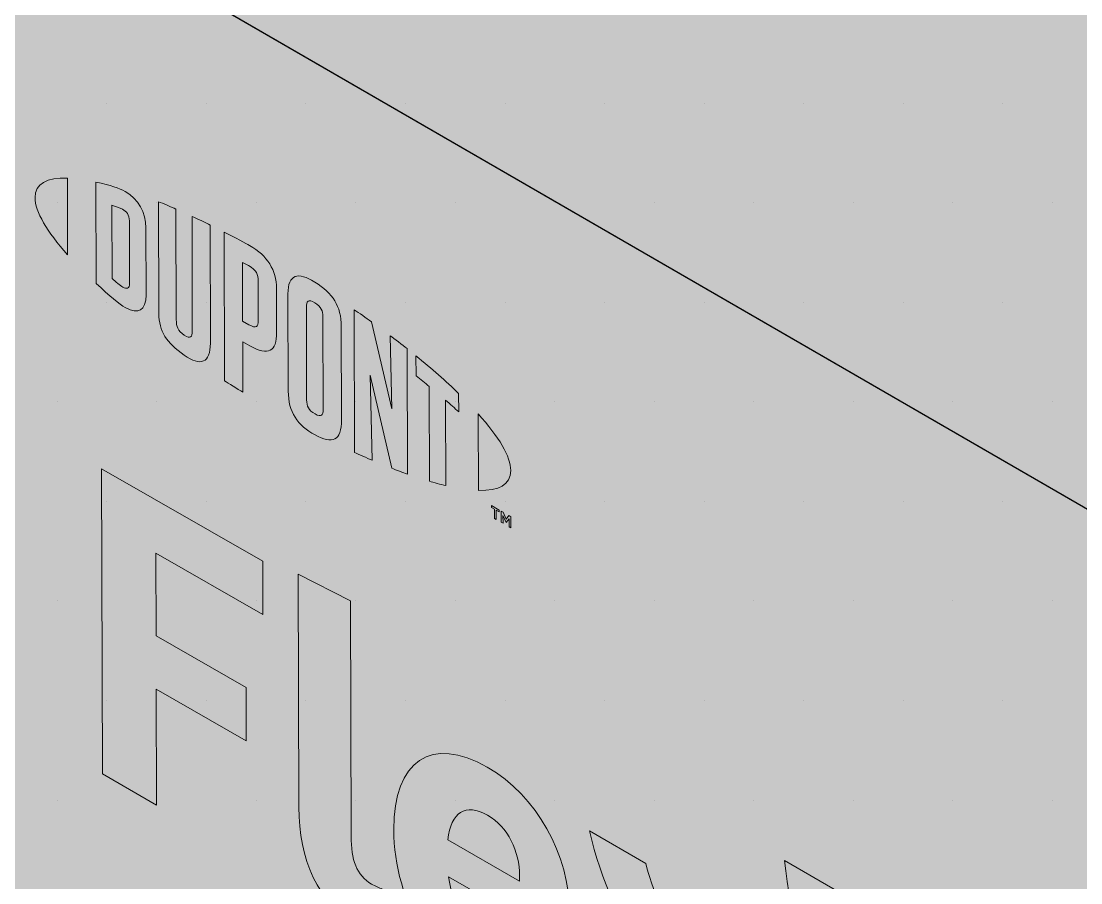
# Model space of a CAD drawing. Extents: x -1337 to 5791, y -3809 to 1769.
# Drawn here: x 732.51 to 746.88, y 1108.27 to 1119.96 of the extents above; entities that cross this region are included whole.
import ezdxf

# ---------------------------------------------------------------- set-up
doc = ezdxf.new("R2010")
doc.units = 0
doc.header["$MEASUREMENT"] = 0
for name, color, linetype, lineweight in [('.ATI-HATCH', 7, 'Continuous', 0), ('G-ANNO-TTLB', 7, 'Continuous', 0), ('TYVEK', 7, 'Continuous', 0)]:
    doc.layers.add(name, color=color, linetype=linetype, lineweight=lineweight)

# ---------------------------------------------------------------- blocks, each defined once
blk = doc.blocks.new('Block_88')
at = {"layer": '.ATI-HATCH'}
for points, knots in [([(699.603, 1114.952), (699.603, 1114.952), (728.372, 1098.309), (728.372, 1098.309), (728.372, 1098.309), (754.437, 1083.231), (754.437, 1083.231), (763.042, 1078.253), (774.053, 1081.193), (779.031, 1089.798), (780.616, 1092.538), (781.45, 1095.647), (781.45, 1098.812), (781.45, 1098.812), (781.45, 1132.236), (781.45, 1132.236), (781.45, 1132.236), (755.39, 1147.158), (755.39, 1147.158), (755.39, 1147.158), (755.39, 1147.146), (755.39, 1147.146), (755.39, 1147.146), (755.39, 1108.468), (755.39, 1108.468), (755.39, 1108.468), (728.372, 1124.097), (728.372, 1124.097), (728.372, 1124.097), (672.633, 1156.342), (672.633, 1156.342), (672.633, 1156.342), (672.719, 1156.39), (672.719, 1156.39), (672.719, 1156.39), (672.719, 1184.608), (672.719, 1184.608), (672.719, 1184.608), (650.324, 1197.447), (650.324, 1197.447), (650.324, 1197.447), (650.324, 1153.841), (650.324, 1153.841), (650.324, 1147.416), (653.749, 1141.478), (659.311, 1138.26), (659.311, 1138.26), (699.603, 1114.952), (699.603, 1114.952)], [0, 0, 0, 0, 1, 1, 1, 2, 2, 2, 3, 3, 3, 4, 4, 4, 5, 5, 5, 6, 6, 6, 7, 7, 7, 8, 8, 8, 9, 9, 9, 10, 10, 10, 11, 11, 11, 12, 12, 12, 13, 13, 13, 14, 14, 14, 15, 15, 15, 16, 16, 16, 16]), ([(728.372, 1124.097), (728.372, 1124.097), (755.34, 1108.497), (755.34, 1108.497), (755.34, 1108.497), (755.337, 1110.449), (755.337, 1110.449), (755.337, 1110.449), (755.39, 1122.418), (755.39, 1122.418), (755.39, 1122.418), (696.576, 1156.441), (696.576, 1156.441), (696.576, 1156.441), (672.811, 1156.441), (672.811, 1156.441), (672.811, 1156.441), (672.811, 1156.239), (672.811, 1156.239), (672.811, 1156.239), (728.372, 1124.097), (728.372, 1124.097)], [0, 0, 0, 0, 1, 1, 1, 2, 2, 2, 3, 3, 3, 4, 4, 4, 5, 5, 5, 6, 6, 6, 7, 7, 7, 7])]:
    blk.add_open_spline(points, degree=3, knots=knots, dxfattribs=at)
at = {"layer": '.ATI-HATCH', "color": 8, "lineweight": 0, "true_color": 0x808080}
for points in [[(733.67, 1118.843), (733.67, 1118.843), (733.67, 1118.843), (733.67, 1118.843)], [(735.02, 1118.843), (735.02, 1118.843), (735.02, 1118.843), (735.02, 1118.843)], [(736.37, 1118.843), (736.37, 1118.843), (736.37, 1118.843), (736.37, 1118.843)], [(737.72, 1118.843), (737.72, 1118.843), (737.72, 1118.843), (737.72, 1118.843)], [(739.07, 1118.843), (739.07, 1118.843), (739.07, 1118.843), (739.07, 1118.843)], [(740.42, 1118.843), (740.42, 1118.843), (740.42, 1118.843), (740.42, 1118.843)], [(741.77, 1118.843), (741.77, 1118.843), (741.77, 1118.843), (741.77, 1118.843)], [(743.12, 1118.843), (743.12, 1118.843), (743.12, 1118.843), (743.12, 1118.843)], [(744.47, 1118.843), (744.47, 1118.843), (744.47, 1118.843), (744.47, 1118.843)], [(745.82, 1118.843), (745.82, 1118.843), (745.82, 1118.843), (745.82, 1118.843)], [(732.995, 1117.493), (732.995, 1117.493), (732.995, 1117.493), (732.995, 1117.493)], [(734.345, 1117.493), (734.345, 1117.493), (734.345, 1117.493), (734.345, 1117.493)], [(735.695, 1117.493), (735.695, 1117.493), (735.695, 1117.493), (735.695, 1117.493)], [(737.045, 1117.493), (737.045, 1117.493), (737.045, 1117.493), (737.045, 1117.493)], [(738.395, 1117.493), (738.395, 1117.493), (738.395, 1117.493), (738.395, 1117.493)], [(739.745, 1117.493), (739.745, 1117.493), (739.745, 1117.493), (739.745, 1117.493)], [(741.095, 1117.493), (741.095, 1117.493), (741.095, 1117.493), (741.095, 1117.493)], [(742.445, 1117.493), (742.445, 1117.493), (742.445, 1117.493), (742.445, 1117.493)], [(743.795, 1117.493), (743.795, 1117.493), (743.795, 1117.493), (743.795, 1117.493)], [(745.145, 1117.493), (745.145, 1117.493), (745.145, 1117.493), (745.145, 1117.493)], [(746.495, 1117.493), (746.495, 1117.493), (746.495, 1117.493), (746.495, 1117.493)], [(733.67, 1116.143), (733.67, 1116.143), (733.67, 1116.143), (733.67, 1116.143)], [(735.02, 1116.143), (735.02, 1116.143), (735.02, 1116.143), (735.02, 1116.143)], [(736.37, 1116.143), (736.37, 1116.143), (736.37, 1116.143), (736.37, 1116.143)], [(737.72, 1116.143), (737.72, 1116.143), (737.72, 1116.143), (737.72, 1116.143)], [(739.07, 1116.143), (739.07, 1116.143), (739.07, 1116.143), (739.07, 1116.143)], [(740.42, 1116.143), (740.42, 1116.143), (740.42, 1116.143), (740.42, 1116.143)], [(741.77, 1116.143), (741.77, 1116.143), (741.77, 1116.143), (741.77, 1116.143)], [(743.12, 1116.143), (743.12, 1116.143), (743.12, 1116.143), (743.12, 1116.143)], [(744.47, 1116.143), (744.47, 1116.143), (744.47, 1116.143), (744.47, 1116.143)], [(745.82, 1116.143), (745.82, 1116.143), (745.82, 1116.143), (745.82, 1116.143)], [(732.995, 1114.793), (732.995, 1114.793), (732.995, 1114.793), (732.995, 1114.793)], [(734.345, 1114.793), (734.345, 1114.793), (734.345, 1114.793), (734.345, 1114.793)], [(735.695, 1114.793), (735.695, 1114.793), (735.695, 1114.793), (735.695, 1114.793)], [(737.045, 1114.793), (737.045, 1114.793), (737.045, 1114.793), (737.045, 1114.793)], [(738.395, 1114.793), (738.395, 1114.793), (738.395, 1114.793), (738.395, 1114.793)], [(739.745, 1114.793), (739.745, 1114.793), (739.745, 1114.793), (739.745, 1114.793)], [(741.095, 1114.793), (741.095, 1114.793), (741.095, 1114.793), (741.095, 1114.793)], [(742.445, 1114.793), (742.445, 1114.793), (742.445, 1114.793), (742.445, 1114.793)], [(743.795, 1114.793), (743.795, 1114.793), (743.795, 1114.793), (743.795, 1114.793)], [(745.145, 1114.793), (745.145, 1114.793), (745.145, 1114.793), (745.145, 1114.793)], [(746.495, 1114.793), (746.495, 1114.793), (746.495, 1114.793), (746.495, 1114.793)], [(733.67, 1113.443), (733.67, 1113.443), (733.67, 1113.443), (733.67, 1113.443)], [(735.02, 1113.443), (735.02, 1113.443), (735.02, 1113.443), (735.02, 1113.443)], [(736.37, 1113.443), (736.37, 1113.443), (736.37, 1113.443), (736.37, 1113.443)], [(737.72, 1113.443), (737.72, 1113.443), (737.72, 1113.443), (737.72, 1113.443)], [(739.07, 1113.443), (739.07, 1113.443), (739.07, 1113.443), (739.07, 1113.443)], [(740.42, 1113.443), (740.42, 1113.443), (740.42, 1113.443), (740.42, 1113.443)], [(741.77, 1113.443), (741.77, 1113.443), (741.77, 1113.443), (741.77, 1113.443)], [(743.12, 1113.443), (743.12, 1113.443), (743.12, 1113.443), (743.12, 1113.443)], [(744.47, 1113.443), (744.47, 1113.443), (744.47, 1113.443), (744.47, 1113.443)], [(745.82, 1113.443), (745.82, 1113.443), (745.82, 1113.443), (745.82, 1113.443)], [(732.995, 1112.093), (732.995, 1112.093), (732.995, 1112.093), (732.995, 1112.093)], [(734.345, 1112.093), (734.345, 1112.093), (734.345, 1112.093), (734.345, 1112.093)], [(735.695, 1112.093), (735.695, 1112.093), (735.695, 1112.093), (735.695, 1112.093)], [(737.045, 1112.093), (737.045, 1112.093), (737.045, 1112.093), (737.045, 1112.093)], [(738.395, 1112.093), (738.395, 1112.093), (738.395, 1112.093), (738.395, 1112.093)], [(739.745, 1112.093), (739.745, 1112.093), (739.745, 1112.093), (739.745, 1112.093)], [(741.095, 1112.093), (741.095, 1112.093), (741.095, 1112.093), (741.095, 1112.093)], [(742.445, 1112.093), (742.445, 1112.093), (742.445, 1112.093), (742.445, 1112.093)], [(743.795, 1112.093), (743.795, 1112.093), (743.795, 1112.093), (743.795, 1112.093)], [(745.145, 1112.093), (745.145, 1112.093), (745.145, 1112.093), (745.145, 1112.093)], [(746.495, 1112.093), (746.495, 1112.093), (746.495, 1112.093), (746.495, 1112.093)], [(733.67, 1110.743), (733.67, 1110.743), (733.67, 1110.743), (733.67, 1110.743)], [(735.02, 1110.743), (735.02, 1110.743), (735.02, 1110.743), (735.02, 1110.743)], [(736.37, 1110.743), (736.37, 1110.743), (736.37, 1110.743), (736.37, 1110.743)], [(737.72, 1110.743), (737.72, 1110.743), (737.72, 1110.743), (737.72, 1110.743)], [(739.07, 1110.743), (739.07, 1110.743), (739.07, 1110.743), (739.07, 1110.743)], [(740.42, 1110.743), (740.42, 1110.743), (740.42, 1110.743), (740.42, 1110.743)], [(741.77, 1110.743), (741.77, 1110.743), (741.77, 1110.743), (741.77, 1110.743)], [(743.12, 1110.743), (743.12, 1110.743), (743.12, 1110.743), (743.12, 1110.743)], [(744.47, 1110.743), (744.47, 1110.743), (744.47, 1110.743), (744.47, 1110.743)], [(745.82, 1110.743), (745.82, 1110.743), (745.82, 1110.743), (745.82, 1110.743)], [(732.995, 1109.393), (732.995, 1109.393), (732.995, 1109.393), (732.995, 1109.393)], [(734.345, 1109.393), (734.345, 1109.393), (734.345, 1109.393), (734.345, 1109.393)], [(735.695, 1109.393), (735.695, 1109.393), (735.695, 1109.393), (735.695, 1109.393)], [(737.045, 1109.393), (737.045, 1109.393), (737.045, 1109.393), (737.045, 1109.393)], [(738.395, 1109.393), (738.395, 1109.393), (738.395, 1109.393), (738.395, 1109.393)], [(739.745, 1109.393), (739.745, 1109.393), (739.745, 1109.393), (739.745, 1109.393)], [(741.095, 1109.393), (741.095, 1109.393), (741.095, 1109.393), (741.095, 1109.393)], [(742.445, 1109.393), (742.445, 1109.393), (742.445, 1109.393), (742.445, 1109.393)], [(743.795, 1109.393), (743.795, 1109.393), (743.795, 1109.393), (743.795, 1109.393)], [(745.145, 1109.393), (745.145, 1109.393), (745.145, 1109.393), (745.145, 1109.393)], [(746.495, 1109.393), (746.495, 1109.393), (746.495, 1109.393), (746.495, 1109.393)]]:
    blk.add_open_spline(points, degree=3, dxfattribs=at)
blk = doc.blocks.new('Block_114')
at = {"layer": '.ATI-HATCH', "true_color": 0xe6e6e6, "transparency": 33554687}
h = blk.add_hatch(color=254, dxfattribs=at)
edge = h.paths.add_edge_path()
edge.add_spline(control_points=[(1127.245, 1640.099), (1127.245, 1640.099), (1125.812, 1640.051), (1125.812, 1640.051), (1125.812, 1640.051), (1122.801, 1639.956), (1122.801, 1639.956), (1122.801, 1639.956), (1111.334, 1639.478), (1111.334, 1639.478), (1111.334, 1639.478), (1110.188, 1639.43), (1110.188, 1639.43), (1110.188, 1639.43), (1090.454, 1638.666), (1090.454, 1638.666), (1090.454, 1638.666), (1086.488, 1638.522), (1086.488, 1638.522), (1086.488, 1638.522), (1064.653, 1637.662), (1064.653, 1637.662), (1064.653, 1637.662), (1037.752, 1636.611), (1037.752, 1636.611), (1037.752, 1636.611), (1033.883, 1636.467), (1033.883, 1636.467), (1033.883, 1636.467), (1012.906, 1635.655), (1012.906, 1635.655), (1012.906, 1635.655), (999.099, 1635.13), (999.099, 1635.13), (999.099, 1635.13), (922.124, 1632.12), (922.124, 1632.12), (922.124, 1632.12), (843.096, 1629.014), (843.096, 1629.014), (843.096, 1629.014), (806.018, 1627.58), (806.018, 1627.58), (806.018, 1627.58), (772.428, 1626.291), (772.428, 1626.291), (772.428, 1626.291), (743.713, 1625.144), (743.713, 1625.144), (743.713, 1625.144), (721.447, 1624.283), (721.447, 1624.283), (721.447, 1624.283), (707.017, 1623.71), (707.017, 1623.71), (707.017, 1623.71), (701.857, 1623.519), (701.857, 1623.519), (701.857, 1623.519), (716.812, 1040.313), (716.812, 1040.313), (716.812, 1040.313), (716.861, 1038.976), (716.861, 1038.976), (716.861, 1038.976), (1114.678, 1092.203), (1114.678, 1092.203), (1114.678, 1092.203), (1127.245, 1640.099), (1127.245, 1640.099)], knot_values=[0, 0, 0, 0, 1, 1, 1, 2, 2, 2, 3, 3, 3, 4, 4, 4, 5, 5, 5, 6, 6, 6, 7, 7, 7, 8, 8, 8, 9, 9, 9, 10, 10, 10, 11, 11, 11, 12, 12, 12, 13, 13, 13, 14, 14, 14, 15, 15, 15, 16, 16, 16, 17, 17, 17, 18, 18, 18, 19, 19, 19, 20, 20, 20, 21, 21, 21, 22, 22, 22, 23, 23, 23, 23], degree=3, periodic=0)
edge.add_line((1127.245, 1640.099), (1127.245, 1640.099))
edge = h.paths.add_edge_path()
edge.add_spline(control_points=[(822.072, 1176.916), (822.072, 1176.916), (821.977, 1185.994), (821.977, 1185.994), (821.977, 1185.994), (818.728, 1444.629), (818.728, 1444.629), (818.728, 1444.629), (818.489, 1446.206), (818.489, 1446.206), (818.489, 1446.206), (818.68, 1446.684), (818.68, 1446.684), (818.68, 1446.684), (818.155, 1489.925), (818.155, 1489.925), (818.155, 1489.925), (818.059, 1497.57), (818.059, 1497.57), (818.059, 1497.57), (818.059, 1497.953), (818.059, 1497.953), (818.059, 1497.953), (1016.299, 1509.946), (1016.299, 1509.946), (1016.299, 1509.946), (1020.934, 1510.184), (1020.934, 1510.184), (1020.934, 1510.184), (1021.46, 1510.232), (1021.46, 1510.232), (1021.46, 1510.232), (1022.798, 1510.327), (1022.798, 1510.327), (1022.798, 1510.327), (1022.272, 1462.93), (1022.272, 1462.93), (1022.272, 1462.93), (1022.511, 1462.452), (1022.511, 1462.452), (1022.511, 1462.452), (1022.223, 1458.677), (1022.223, 1458.677), (1022.223, 1458.677), (1020.361, 1291.876), (1020.361, 1291.876), (1020.361, 1291.876), (1020.6, 1291.398), (1020.6, 1291.398), (1020.6, 1291.398), (1020.312, 1288.865), (1020.312, 1288.865), (1020.312, 1288.865), (1019.215, 1190.199), (1019.215, 1190.199), (1019.215, 1190.199), (822.216, 1167.599), (822.216, 1167.599), (822.216, 1167.599), (822.168, 1168.698), (822.168, 1168.698), (822.168, 1168.698), (822.168, 1169.224), (822.168, 1169.224), (822.168, 1169.224), (822.072, 1176.869), (822.072, 1176.869), (822.072, 1176.869), (822.072, 1176.916), (822.072, 1176.916)], knot_values=[0, 0, 0, 0, 1, 1, 1, 2, 2, 2, 3, 3, 3, 4, 4, 4, 5, 5, 5, 6, 6, 6, 7, 7, 7, 8, 8, 8, 9, 9, 9, 10, 10, 10, 11, 11, 11, 12, 12, 12, 13, 13, 13, 14, 14, 14, 15, 15, 15, 16, 16, 16, 17, 17, 17, 18, 18, 18, 19, 19, 19, 20, 20, 20, 21, 21, 21, 22, 22, 22, 23, 23, 23, 23], degree=3, periodic=0)
edge.add_line((822.072, 1176.916), (822.072, 1176.916))
at = {"layer": '.ATI-HATCH'}
for points, knots in [([(1127.245, 1640.099), (1127.245, 1640.099), (1125.812, 1640.051), (1125.812, 1640.051), (1125.812, 1640.051), (1122.801, 1639.956), (1122.801, 1639.956), (1122.801, 1639.956), (1111.334, 1639.478), (1111.334, 1639.478), (1111.334, 1639.478), (1110.188, 1639.43), (1110.188, 1639.43), (1110.188, 1639.43), (1090.454, 1638.666), (1090.454, 1638.666), (1090.454, 1638.666), (1086.488, 1638.522), (1086.488, 1638.522), (1086.488, 1638.522), (1064.653, 1637.662), (1064.653, 1637.662), (1064.653, 1637.662), (1037.752, 1636.611), (1037.752, 1636.611), (1037.752, 1636.611), (1033.883, 1636.467), (1033.883, 1636.467), (1033.883, 1636.467), (1012.906, 1635.655), (1012.906, 1635.655), (1012.906, 1635.655), (999.099, 1635.13), (999.099, 1635.13), (999.099, 1635.13), (922.124, 1632.12), (922.124, 1632.12), (922.124, 1632.12), (843.096, 1629.014), (843.096, 1629.014), (843.096, 1629.014), (806.018, 1627.58), (806.018, 1627.58), (806.018, 1627.58), (772.428, 1626.291), (772.428, 1626.291), (772.428, 1626.291), (743.713, 1625.144), (743.713, 1625.144), (743.713, 1625.144), (721.447, 1624.283), (721.447, 1624.283), (721.447, 1624.283), (707.017, 1623.71), (707.017, 1623.71), (707.017, 1623.71), (701.857, 1623.519), (701.857, 1623.519), (701.857, 1623.519), (716.812, 1040.313), (716.812, 1040.313), (716.812, 1040.313), (716.861, 1038.976), (716.861, 1038.976), (716.861, 1038.976), (1114.678, 1092.203), (1114.678, 1092.203), (1114.678, 1092.203), (1127.245, 1640.099), (1127.245, 1640.099)], [0, 0, 0, 0, 1, 1, 1, 2, 2, 2, 3, 3, 3, 4, 4, 4, 5, 5, 5, 6, 6, 6, 7, 7, 7, 8, 8, 8, 9, 9, 9, 10, 10, 10, 11, 11, 11, 12, 12, 12, 13, 13, 13, 14, 14, 14, 15, 15, 15, 16, 16, 16, 17, 17, 17, 18, 18, 18, 19, 19, 19, 20, 20, 20, 21, 21, 21, 22, 22, 22, 23, 23, 23, 23]), ([(733.353, 1573.737), (733.353, 1573.737), (1100.348, 1590.376), (1100.348, 1590.376), (1100.348, 1590.376), (1089.705, 1126.01), (1089.705, 1126.01), (1089.705, 1126.01), (748.218, 1082.393), (748.218, 1082.393), (748.218, 1082.393), (733.353, 1573.737), (733.353, 1573.737)], [0, 0, 0, 0, 1, 1, 1, 2, 2, 2, 3, 3, 3, 4, 4, 4, 4])]:
    blk.add_open_spline(points, degree=3, knots=knots, dxfattribs=at)
at = {"layer": '.ATI-HATCH', "color": 18, "lineweight": 18, "true_color": 0x000000}
blk.add_open_spline([(733.353, 1573.737), (733.353, 1573.737), (1100.348, 1590.376), (1100.348, 1590.376), (1100.348, 1590.376), (1089.705, 1126.01), (1089.705, 1126.01), (1089.705, 1126.01), (748.218, 1082.393), (748.218, 1082.393), (748.218, 1082.393), (733.353, 1573.737), (733.353, 1573.737)], degree=3, knots=[0, 0, 0, 0, 1, 1, 1, 2, 2, 2, 3, 3, 3, 4, 4, 4, 4], dxfattribs=at)
blk = doc.blocks.new('Block_113')
at = {"layer": '.ATI-HATCH'}
blk.add_blockref('Block_114', (0, 0), dxfattribs=at)
blk = doc.blocks.new('Block_354')
at = {"layer": 'TYVEK', "true_color": 0x003b71, "transparency": 33554687}
h = blk.add_hatch(color=156, dxfattribs=at)
h.dxf.hatch_style = 2
edge = h.paths.add_edge_path()
edge.add_spline(control_points=[(733.609, 1109.746), (733.609, 1109.746), (733.599, 1113.887), (733.599, 1113.887), (733.599, 1113.887), (735.784, 1112.632), (735.784, 1112.632), (735.784, 1112.632), (735.786, 1111.911), (735.786, 1111.911), (735.786, 1111.911), (734.334, 1112.744), (734.334, 1112.744), (734.334, 1112.744), (734.337, 1111.62), (734.337, 1111.62), (734.337, 1111.62), (735.558, 1110.919), (735.558, 1110.919), (735.558, 1110.919), (735.56, 1110.198), (735.56, 1110.198), (735.56, 1110.198), (734.339, 1110.899), (734.339, 1110.899), (734.339, 1110.899), (734.343, 1109.325), (734.343, 1109.325), (734.343, 1109.325), (733.609, 1109.746), (733.609, 1109.746)], knot_values=[0, 0, 0, 0, 1, 1, 1, 2, 2, 2, 3, 3, 3, 4, 4, 4, 5, 5, 5, 6, 6, 6, 7, 7, 7, 8, 8, 8, 9, 9, 9, 10, 10, 10, 10], degree=3, periodic=0)
h = blk.add_hatch(color=156, dxfattribs=at)
h.dxf.hatch_style = 2
edge = h.paths.add_edge_path()
edge.add_spline(control_points=[(736.982, 1108.903), (736.983, 1108.583), (737.055, 1108.37), (737.26, 1108.253), (737.311, 1108.223), (737.363, 1108.2), (737.409, 1108.185), (737.409, 1108.185), (737.462, 1107.511), (737.462, 1107.511), (737.364, 1107.543), (737.205, 1107.611), (737.103, 1107.669), (736.513, 1108.008), (736.276, 1108.587), (736.274, 1109.297), (736.274, 1109.297), (736.266, 1112.456), (736.266, 1112.456), (736.266, 1112.456), (736.974, 1112.097), (736.974, 1112.097), (736.974, 1112.097), (736.982, 1108.903), (736.982, 1108.903)], knot_values=[0, 0, 0, 0, 1, 1, 1, 2, 2, 2, 3, 3, 3, 4, 4, 4, 5, 5, 5, 6, 6, 6, 7, 7, 7, 8, 8, 8, 8], degree=3, periodic=0)
h = blk.add_hatch(color=156, dxfattribs=at)
h.dxf.hatch_style = 2
edge = h.paths.add_edge_path()
edge.add_spline(control_points=[(738.294, 1108.853), (738.294, 1108.853), (739.268, 1108.293), (739.268, 1108.293), (739.268, 1108.293), (739.268, 1108.364), (739.268, 1108.364), (739.267, 1108.695), (739.113, 1109.026), (738.831, 1109.188), (738.533, 1109.359), (738.339, 1109.228), (738.294, 1108.853)], knot_values=[0, 0, 0, 0, 1, 1, 1, 2, 2, 2, 3, 3, 3, 4, 4, 4, 4], degree=3, periodic=0)
edge = h.paths.add_edge_path()
edge.add_spline(control_points=[(739.852, 1106.292), (739.627, 1106.303), (739.293, 1106.412), (738.955, 1106.606), (738.129, 1107.08), (737.563, 1108.008), (737.561, 1108.99), (737.558, 1109.93), (738.075, 1110.272), (738.829, 1109.839), (739.501, 1109.453), (739.944, 1108.65), (739.946, 1107.857), (739.946, 1107.679), (739.936, 1107.531), (739.926, 1107.419), (739.926, 1107.419), (738.305, 1108.35), (738.305, 1108.35), (738.373, 1107.838), (738.614, 1107.487), (739.025, 1107.251), (739.276, 1107.107), (739.517, 1107.034), (739.738, 1107.013), (739.738, 1107.013), (739.852, 1106.292), (739.852, 1106.292)], knot_values=[0, 0, 0, 0, 1, 1, 1, 2, 2, 2, 3, 3, 3, 4, 4, 4, 5, 5, 5, 6, 6, 6, 7, 7, 7, 8, 8, 8, 9, 9, 9, 9], degree=3, periodic=0)
h = blk.add_hatch(color=156, dxfattribs=at)
h.dxf.hatch_style = 2
edge = h.paths.add_edge_path()
edge.add_spline(control_points=[(740.992, 1107.09), (740.648, 1107.725), (740.375, 1108.29), (740.214, 1108.973), (740.214, 1108.973), (740.979, 1108.534), (740.979, 1108.534), (741.046, 1108.229), (741.273, 1107.697), (741.499, 1107.231), (741.688, 1107.447), (741.852, 1107.702), (741.887, 1108.012), (741.887, 1108.012), (742.605, 1107.6), (742.605, 1107.6), (742.473, 1107.061), (742.248, 1106.759), (741.865, 1106.525), (742.235, 1105.833), (742.488, 1105.275), (742.7, 1104.527), (742.7, 1104.527), (741.935, 1104.966), (741.935, 1104.966), (741.827, 1105.359), (741.569, 1105.95), (741.353, 1106.399), (741.159, 1106.186), (740.975, 1105.937), (740.904, 1105.558), (740.904, 1105.558), (740.217, 1105.953), (740.217, 1105.953), (740.343, 1106.494), (740.583, 1106.829), (740.992, 1107.09)], knot_values=[0, 0, 0, 0, 1, 1, 1, 2, 2, 2, 3, 3, 3, 4, 4, 4, 5, 5, 5, 6, 6, 6, 7, 7, 7, 8, 8, 8, 9, 9, 9, 10, 10, 10, 11, 11, 11, 12, 12, 12, 12], degree=3, periodic=0)
h = blk.add_hatch(color=156, dxfattribs=at)
h.dxf.hatch_style = 2
edge = h.paths.add_edge_path()
edge.add_spline(control_points=[(746.994, 1106.197), (746.994, 1106.197), (747.743, 1105.767), (747.743, 1105.767), (747.551, 1104.501), (747.217, 1103.068), (746.783, 1102.183), (746.783, 1102.183), (745.978, 1102.645), (745.978, 1102.645), (745.725, 1103.529), (745.497, 1104.528), (745.305, 1105.607), (745.112, 1104.749), (744.893, 1104.006), (744.639, 1103.414), (744.639, 1103.414), (743.833, 1103.876), (743.833, 1103.876), (743.42, 1105.248), (743.052, 1107.084), (742.859, 1108.571), (742.859, 1108.571), (743.603, 1108.144), (743.603, 1108.144), (743.765, 1106.804), (744.055, 1105.237), (744.267, 1104.425), (744.486, 1104.99), (744.827, 1106.153), (744.972, 1107.357), (744.972, 1107.357), (745.629, 1106.98), (745.629, 1106.98), (745.786, 1105.603), (746.123, 1104.05), (746.35, 1103.229), (746.554, 1103.803), (746.843, 1105.037), (746.994, 1106.197)], knot_values=[0, 0, 0, 0, 1, 1, 1, 2, 2, 2, 3, 3, 3, 4, 4, 4, 5, 5, 5, 6, 6, 6, 7, 7, 7, 8, 8, 8, 9, 9, 9, 10, 10, 10, 11, 11, 11, 12, 12, 12, 13, 13, 13, 13], degree=3, periodic=0)
at = {"layer": 'TYVEK'}
for points, knots in [([(733.609, 1109.746), (733.609, 1109.746), (733.599, 1113.887), (733.599, 1113.887), (733.599, 1113.887), (735.784, 1112.632), (735.784, 1112.632), (735.784, 1112.632), (735.786, 1111.911), (735.786, 1111.911), (735.786, 1111.911), (734.334, 1112.744), (734.334, 1112.744), (734.334, 1112.744), (734.337, 1111.62), (734.337, 1111.62), (734.337, 1111.62), (735.558, 1110.919), (735.558, 1110.919), (735.558, 1110.919), (735.56, 1110.198), (735.56, 1110.198), (735.56, 1110.198), (734.339, 1110.899), (734.339, 1110.899), (734.339, 1110.899), (734.343, 1109.325), (734.343, 1109.325), (734.343, 1109.325), (733.609, 1109.746), (733.609, 1109.746)], [0, 0, 0, 0, 1, 1, 1, 2, 2, 2, 3, 3, 3, 4, 4, 4, 5, 5, 5, 6, 6, 6, 7, 7, 7, 8, 8, 8, 9, 9, 9, 10, 10, 10, 10]), ([(736.982, 1108.903), (736.983, 1108.583), (737.055, 1108.37), (737.26, 1108.253), (737.311, 1108.223), (737.363, 1108.2), (737.409, 1108.185), (737.409, 1108.185), (737.462, 1107.511), (737.462, 1107.511), (737.364, 1107.543), (737.205, 1107.611), (737.103, 1107.669), (736.513, 1108.008), (736.276, 1108.587), (736.274, 1109.297), (736.274, 1109.297), (736.266, 1112.456), (736.266, 1112.456), (736.266, 1112.456), (736.974, 1112.097), (736.974, 1112.097), (736.974, 1112.097), (736.982, 1108.903), (736.982, 1108.903)], [0, 0, 0, 0, 1, 1, 1, 2, 2, 2, 3, 3, 3, 4, 4, 4, 5, 5, 5, 6, 6, 6, 7, 7, 7, 8, 8, 8, 8]), ([(739.852, 1106.292), (739.627, 1106.303), (739.293, 1106.412), (738.955, 1106.606), (738.129, 1107.08), (737.563, 1108.008), (737.561, 1108.99), (737.558, 1109.93), (738.075, 1110.272), (738.829, 1109.839), (739.501, 1109.453), (739.944, 1108.65), (739.946, 1107.857), (739.946, 1107.679), (739.936, 1107.531), (739.926, 1107.419), (739.926, 1107.419), (738.305, 1108.35), (738.305, 1108.35), (738.373, 1107.838), (738.614, 1107.487), (739.025, 1107.251), (739.276, 1107.107), (739.517, 1107.034), (739.738, 1107.013), (739.738, 1107.013), (739.852, 1106.292), (739.852, 1106.292)], [0, 0, 0, 0, 1, 1, 1, 2, 2, 2, 3, 3, 3, 4, 4, 4, 5, 5, 5, 6, 6, 6, 7, 7, 7, 8, 8, 8, 9, 9, 9, 9]), ([(738.294, 1108.853), (738.294, 1108.853), (739.268, 1108.293), (739.268, 1108.293), (739.268, 1108.293), (739.268, 1108.364), (739.268, 1108.364), (739.267, 1108.695), (739.113, 1109.026), (738.831, 1109.188), (738.533, 1109.359), (738.339, 1109.228), (738.294, 1108.853)], [0, 0, 0, 0, 1, 1, 1, 2, 2, 2, 3, 3, 3, 4, 4, 4, 4]), ([(740.992, 1107.09), (740.648, 1107.725), (740.375, 1108.29), (740.214, 1108.973), (740.214, 1108.973), (740.979, 1108.534), (740.979, 1108.534), (741.046, 1108.229), (741.273, 1107.697), (741.499, 1107.231), (741.688, 1107.447), (741.852, 1107.702), (741.887, 1108.012), (741.887, 1108.012), (742.605, 1107.6), (742.605, 1107.6), (742.473, 1107.061), (742.248, 1106.759), (741.865, 1106.525), (742.235, 1105.833), (742.488, 1105.275), (742.7, 1104.527), (742.7, 1104.527), (741.935, 1104.966), (741.935, 1104.966), (741.827, 1105.359), (741.569, 1105.95), (741.353, 1106.399), (741.159, 1106.186), (740.975, 1105.937), (740.904, 1105.558), (740.904, 1105.558), (740.217, 1105.953), (740.217, 1105.953), (740.343, 1106.494), (740.583, 1106.829), (740.992, 1107.09)], [0, 0, 0, 0, 1, 1, 1, 2, 2, 2, 3, 3, 3, 4, 4, 4, 5, 5, 5, 6, 6, 6, 7, 7, 7, 8, 8, 8, 9, 9, 9, 10, 10, 10, 11, 11, 11, 12, 12, 12, 12]), ([(746.994, 1106.197), (746.994, 1106.197), (747.743, 1105.767), (747.743, 1105.767), (747.551, 1104.501), (747.217, 1103.068), (746.783, 1102.183), (746.783, 1102.183), (745.978, 1102.645), (745.978, 1102.645), (745.725, 1103.529), (745.497, 1104.528), (745.305, 1105.607), (745.112, 1104.749), (744.893, 1104.006), (744.639, 1103.414), (744.639, 1103.414), (743.833, 1103.876), (743.833, 1103.876), (743.42, 1105.248), (743.052, 1107.084), (742.859, 1108.571), (742.859, 1108.571), (743.603, 1108.144), (743.603, 1108.144), (743.765, 1106.804), (744.055, 1105.237), (744.267, 1104.425), (744.486, 1104.99), (744.827, 1106.153), (744.972, 1107.357), (744.972, 1107.357), (745.629, 1106.98), (745.629, 1106.98), (745.786, 1105.603), (746.123, 1104.05), (746.35, 1103.229), (746.554, 1103.803), (746.843, 1105.037), (746.994, 1106.197)], [0, 0, 0, 0, 1, 1, 1, 2, 2, 2, 3, 3, 3, 4, 4, 4, 5, 5, 5, 6, 6, 6, 7, 7, 7, 8, 8, 8, 9, 9, 9, 10, 10, 10, 11, 11, 11, 12, 12, 12, 13, 13, 13, 13])]:
    blk.add_open_spline(points, degree=3, knots=knots, dxfattribs=at)
blk = doc.blocks.new('Block_355')
at = {"layer": 'TYVEK', "true_color": 0x003b71, "transparency": 33554687}
h = blk.add_hatch(color=156, dxfattribs=at)
h.dxf.hatch_style = 2
edge = h.paths.add_edge_path()
edge.add_spline(control_points=[(732.696, 1117.565), (732.697, 1117.375), (732.858, 1117.105), (733.138, 1116.791), (733.138, 1116.791), (733.135, 1117.83), (733.135, 1117.83), (732.856, 1117.839), (732.696, 1117.754), (732.696, 1117.565)], knot_values=[0, 0, 0, 0, 1, 1, 1, 2, 2, 2, 3, 3, 3, 3], degree=3, periodic=0)
h = blk.add_hatch(color=156, dxfattribs=at)
h.dxf.hatch_style = 2
edge = h.paths.add_edge_path()
edge.add_spline(control_points=[(733.978, 1116.405), (733.978, 1116.326), (733.937, 1116.323), (733.887, 1116.352), (733.848, 1116.374), (733.788, 1116.424), (733.74, 1116.468), (733.74, 1116.468), (733.737, 1117.461), (733.737, 1117.461), (733.786, 1117.448), (733.846, 1117.43), (733.884, 1117.408), (733.934, 1117.38), (733.975, 1117.329), (733.976, 1117.249), (733.976, 1117.249), (733.978, 1116.405), (733.978, 1116.405)], knot_values=[0, 0, 0, 0, 1, 1, 1, 2, 2, 2, 3, 3, 3, 4, 4, 4, 5, 5, 5, 6, 6, 6, 6], degree=3, periodic=0)
edge = h.paths.add_edge_path()
edge.add_spline(control_points=[(733.916, 1117.649), (733.838, 1117.694), (733.725, 1117.732), (733.522, 1117.777), (733.522, 1117.777), (733.525, 1116.399), (733.525, 1116.399), (733.705, 1116.233), (733.842, 1116.118), (733.92, 1116.073), (734.1, 1115.97), (734.201, 1116.038), (734.201, 1116.242), (734.201, 1116.242), (734.198, 1117.157), (734.198, 1117.157), (734.198, 1117.361), (734.096, 1117.546), (733.916, 1117.649)], knot_values=[0, 0, 0, 0, 1, 1, 1, 2, 2, 2, 3, 3, 3, 4, 4, 4, 5, 5, 5, 6, 6, 6, 6], degree=3, periodic=0)
h = blk.add_hatch(color=156, dxfattribs=at)
h.dxf.hatch_style = 2
edge = h.paths.add_edge_path()
edge.add_spline(control_points=[(734.828, 1115.756), (734.829, 1115.676), (734.805, 1115.639), (734.719, 1115.701), (734.634, 1115.761), (734.611, 1115.816), (734.611, 1115.91), (734.611, 1115.91), (734.607, 1117.41), (734.607, 1117.41), (734.551, 1117.435), (734.425, 1117.487), (734.371, 1117.509), (734.371, 1117.509), (734.375, 1115.992), (734.375, 1115.992), (734.376, 1115.75), (734.478, 1115.598), (734.719, 1115.427), (734.94, 1115.271), (735.075, 1115.322), (735.074, 1115.591), (735.074, 1115.591), (735.07, 1117.193), (735.07, 1117.193), (735.024, 1117.217), (734.873, 1117.289), (734.825, 1117.311), (734.825, 1117.311), (734.828, 1115.756), (734.828, 1115.756)], knot_values=[0, 0, 0, 0, 1, 1, 1, 2, 2, 2, 3, 3, 3, 4, 4, 4, 5, 5, 5, 6, 6, 6, 7, 7, 7, 8, 8, 8, 9, 9, 9, 10, 10, 10, 10], degree=3, periodic=0)
h = blk.add_hatch(color=156, dxfattribs=at)
h.dxf.hatch_style = 2
edge = h.paths.add_edge_path()
edge.add_spline(control_points=[(735.723, 1115.9), (735.723, 1115.813), (735.697, 1115.784), (735.597, 1115.841), (735.597, 1115.841), (735.511, 1115.891), (735.511, 1115.891), (735.511, 1115.891), (735.509, 1116.687), (735.509, 1116.687), (735.547, 1116.667), (735.568, 1116.656), (735.591, 1116.643), (735.699, 1116.581), (735.722, 1116.521), (735.722, 1116.432), (735.722, 1116.432), (735.723, 1115.9), (735.723, 1115.9)], knot_values=[0, 0, 0, 0, 1, 1, 1, 2, 2, 2, 3, 3, 3, 4, 4, 4, 5, 5, 5, 6, 6, 6, 6], degree=3, periodic=0)
edge = h.paths.add_edge_path()
edge.add_spline(control_points=[(735.605, 1116.916), (735.562, 1116.941), (735.406, 1117.024), (735.262, 1117.097), (735.262, 1117.097), (735.267, 1115.079), (735.267, 1115.079), (735.316, 1115.048), (735.444, 1114.967), (735.513, 1114.925), (735.513, 1114.925), (735.512, 1115.61), (735.512, 1115.61), (735.512, 1115.61), (735.608, 1115.555), (735.608, 1115.555), (735.865, 1115.408), (735.972, 1115.48), (735.972, 1115.736), (735.972, 1115.736), (735.97, 1116.331), (735.97, 1116.331), (735.97, 1116.582), (735.849, 1116.776), (735.605, 1116.916)], knot_values=[0, 0, 0, 0, 1, 1, 1, 2, 2, 2, 3, 3, 3, 4, 4, 4, 5, 5, 5, 6, 6, 6, 7, 7, 7, 8, 8, 8, 8], degree=3, periodic=0)
h = blk.add_hatch(color=156, dxfattribs=at)
h.dxf.hatch_style = 2
edge = h.paths.add_edge_path()
edge.add_spline(control_points=[(736.603, 1114.691), (736.603, 1114.611), (736.58, 1114.583), (736.493, 1114.63), (736.404, 1114.679), (736.379, 1114.737), (736.379, 1114.82), (736.379, 1114.82), (736.376, 1116.078), (736.376, 1116.078), (736.376, 1116.16), (736.4, 1116.192), (736.49, 1116.138), (736.577, 1116.085), (736.6, 1116.029), (736.6, 1115.949), (736.6, 1115.949), (736.603, 1114.691), (736.603, 1114.691)], knot_values=[0, 0, 0, 0, 1, 1, 1, 2, 2, 2, 3, 3, 3, 4, 4, 4, 5, 5, 5, 6, 6, 6, 6], degree=3, periodic=0)
edge = h.paths.add_edge_path()
edge.add_spline(control_points=[(736.489, 1116.42), (736.261, 1116.563), (736.126, 1116.525), (736.126, 1116.26), (736.126, 1116.26), (736.13, 1114.939), (736.13, 1114.939), (736.13, 1114.659), (736.253, 1114.473), (736.494, 1114.347), (736.73, 1114.223), (736.852, 1114.256), (736.852, 1114.554), (736.852, 1114.554), (736.849, 1115.815), (736.849, 1115.815), (736.848, 1116.099), (736.736, 1116.264), (736.489, 1116.42)], knot_values=[0, 0, 0, 0, 1, 1, 1, 2, 2, 2, 3, 3, 3, 4, 4, 4, 5, 5, 5, 6, 6, 6, 6], degree=3, periodic=0)
h = blk.add_hatch(color=156, dxfattribs=at)
h.dxf.hatch_style = 2
edge = h.paths.add_edge_path()
edge.add_spline(control_points=[(737.533, 1114.698), (737.533, 1114.698), (737.258, 1115.881), (737.258, 1115.881), (737.183, 1115.935), (737.094, 1115.998), (737.024, 1116.045), (737.024, 1116.045), (737.029, 1114.108), (737.029, 1114.108), (737.078, 1114.085), (737.202, 1114.03), (737.266, 1114.003), (737.266, 1114.003), (737.243, 1115.155), (737.243, 1115.155), (737.243, 1115.155), (737.535, 1113.893), (737.535, 1113.893), (737.596, 1113.869), (737.686, 1113.836), (737.745, 1113.815), (737.745, 1113.815), (737.741, 1115.517), (737.741, 1115.517), (737.679, 1115.566), (737.567, 1115.652), (737.514, 1115.692), (737.514, 1115.692), (737.533, 1114.698), (737.533, 1114.698)], knot_values=[0, 0, 0, 0, 1, 1, 1, 2, 2, 2, 3, 3, 3, 4, 4, 4, 5, 5, 5, 6, 6, 6, 7, 7, 7, 8, 8, 8, 9, 9, 9, 10, 10, 10, 10], degree=3, periodic=0)
h = blk.add_hatch(color=156, dxfattribs=at)
h.dxf.hatch_style = 2
edge = h.paths.add_edge_path()
edge.add_spline(control_points=[(737.863, 1115.149), (737.924, 1115.101), (737.984, 1115.053), (738.042, 1115.005), (738.042, 1115.005), (738.045, 1113.717), (738.045, 1113.717), (738.099, 1113.701), (738.199, 1113.673), (738.265, 1113.658), (738.265, 1113.658), (738.263, 1114.818), (738.263, 1114.818), (738.327, 1114.762), (738.387, 1114.708), (738.442, 1114.658), (738.442, 1114.658), (738.441, 1114.907), (738.441, 1114.907), (738.267, 1115.076), (738.081, 1115.241), (737.862, 1115.418), (737.862, 1115.418), (737.863, 1115.149), (737.863, 1115.149)], knot_values=[0, 0, 0, 0, 1, 1, 1, 2, 2, 2, 3, 3, 3, 4, 4, 4, 5, 5, 5, 6, 6, 6, 7, 7, 7, 8, 8, 8, 8], degree=3, periodic=0)
h = blk.add_hatch(color=156, dxfattribs=at)
h.dxf.hatch_style = 2
edge = h.paths.add_edge_path()
edge.add_spline(control_points=[(739.148, 1113.862), (739.148, 1113.671), (738.988, 1113.585), (738.709, 1113.593), (738.709, 1113.593), (738.706, 1114.633), (738.706, 1114.633), (738.986, 1114.32), (739.147, 1114.05), (739.148, 1113.862)], knot_values=[0, 0, 0, 0, 1, 1, 1, 2, 2, 2, 3, 3, 3, 3], degree=3, periodic=0)
h = blk.add_hatch(color=156, dxfattribs=at)
h.dxf.hatch_style = 2
edge = h.paths.add_edge_path()
edge.add_spline(control_points=[(739.018, 1113.311), (739.018, 1113.311), (739.045, 1113.296), (739.045, 1113.296), (739.045, 1113.296), (739.084, 1113.202), (739.084, 1113.202), (739.084, 1113.202), (739.123, 1113.251), (739.123, 1113.251), (739.123, 1113.251), (739.149, 1113.236), (739.149, 1113.236), (739.149, 1113.236), (739.149, 1113.086), (739.149, 1113.086), (739.149, 1113.086), (739.125, 1113.1), (739.125, 1113.1), (739.125, 1113.1), (739.125, 1113.206), (739.125, 1113.206), (739.125, 1113.206), (739.085, 1113.158), (739.085, 1113.158), (739.085, 1113.158), (739.083, 1113.159), (739.083, 1113.159), (739.083, 1113.159), (739.042, 1113.254), (739.042, 1113.254), (739.042, 1113.254), (739.043, 1113.147), (739.043, 1113.147), (739.043, 1113.147), (739.019, 1113.161), (739.019, 1113.161), (739.019, 1113.161), (739.018, 1113.311), (739.018, 1113.311)], knot_values=[0, 0, 0, 0, 1, 1, 1, 2, 2, 2, 3, 3, 3, 4, 4, 4, 5, 5, 5, 6, 6, 6, 7, 7, 7, 8, 8, 8, 9, 9, 9, 10, 10, 10, 11, 11, 11, 12, 12, 12, 13, 13, 13, 13], degree=3, periodic=0)
edge = h.paths.add_edge_path()
edge.add_spline(control_points=[(738.926, 1113.338), (738.926, 1113.338), (738.885, 1113.361), (738.885, 1113.361), (738.885, 1113.361), (738.885, 1113.387), (738.885, 1113.387), (738.885, 1113.387), (738.99, 1113.327), (738.99, 1113.327), (738.99, 1113.327), (738.99, 1113.301), (738.99, 1113.301), (738.99, 1113.301), (738.95, 1113.324), (738.95, 1113.324), (738.95, 1113.324), (738.951, 1113.2), (738.951, 1113.2), (738.951, 1113.2), (738.926, 1113.214), (738.926, 1113.214), (738.926, 1113.214), (738.926, 1113.338), (738.926, 1113.338)], knot_values=[0, 0, 0, 0, 1, 1, 1, 2, 2, 2, 3, 3, 3, 4, 4, 4, 5, 5, 5, 6, 6, 6, 7, 7, 7, 8, 8, 8, 8], degree=3, periodic=0)
at = {"layer": 'TYVEK'}
for points, knots in [([(732.696, 1117.565), (732.697, 1117.375), (732.858, 1117.105), (733.138, 1116.791), (733.138, 1116.791), (733.135, 1117.83), (733.135, 1117.83), (732.856, 1117.839), (732.696, 1117.754), (732.696, 1117.565)], [0, 0, 0, 0, 1, 1, 1, 2, 2, 2, 3, 3, 3, 3]), ([(733.916, 1117.649), (733.838, 1117.694), (733.725, 1117.732), (733.522, 1117.777), (733.522, 1117.777), (733.525, 1116.399), (733.525, 1116.399), (733.705, 1116.233), (733.842, 1116.118), (733.92, 1116.073), (734.1, 1115.97), (734.201, 1116.038), (734.201, 1116.242), (734.201, 1116.242), (734.198, 1117.157), (734.198, 1117.157), (734.198, 1117.361), (734.096, 1117.546), (733.916, 1117.649)], [0, 0, 0, 0, 1, 1, 1, 2, 2, 2, 3, 3, 3, 4, 4, 4, 5, 5, 5, 6, 6, 6, 6]), ([(733.978, 1116.405), (733.978, 1116.326), (733.937, 1116.323), (733.887, 1116.352), (733.848, 1116.374), (733.788, 1116.424), (733.74, 1116.468), (733.74, 1116.468), (733.737, 1117.461), (733.737, 1117.461), (733.786, 1117.448), (733.846, 1117.43), (733.884, 1117.408), (733.934, 1117.38), (733.975, 1117.329), (733.976, 1117.249), (733.976, 1117.249), (733.978, 1116.405), (733.978, 1116.405)], [0, 0, 0, 0, 1, 1, 1, 2, 2, 2, 3, 3, 3, 4, 4, 4, 5, 5, 5, 6, 6, 6, 6]), ([(734.828, 1115.756), (734.829, 1115.676), (734.805, 1115.639), (734.719, 1115.701), (734.634, 1115.761), (734.611, 1115.816), (734.611, 1115.91), (734.611, 1115.91), (734.607, 1117.41), (734.607, 1117.41), (734.551, 1117.435), (734.425, 1117.487), (734.371, 1117.509), (734.371, 1117.509), (734.375, 1115.992), (734.375, 1115.992), (734.376, 1115.75), (734.478, 1115.598), (734.719, 1115.427), (734.94, 1115.271), (735.075, 1115.322), (735.074, 1115.591), (735.074, 1115.591), (735.07, 1117.193), (735.07, 1117.193), (735.024, 1117.217), (734.873, 1117.289), (734.825, 1117.311), (734.825, 1117.311), (734.828, 1115.756), (734.828, 1115.756)], [0, 0, 0, 0, 1, 1, 1, 2, 2, 2, 3, 3, 3, 4, 4, 4, 5, 5, 5, 6, 6, 6, 7, 7, 7, 8, 8, 8, 9, 9, 9, 10, 10, 10, 10]), ([(735.605, 1116.916), (735.562, 1116.941), (735.406, 1117.024), (735.262, 1117.097), (735.262, 1117.097), (735.267, 1115.079), (735.267, 1115.079), (735.316, 1115.048), (735.444, 1114.967), (735.513, 1114.925), (735.513, 1114.925), (735.512, 1115.61), (735.512, 1115.61), (735.512, 1115.61), (735.608, 1115.555), (735.608, 1115.555), (735.865, 1115.408), (735.972, 1115.48), (735.972, 1115.736), (735.972, 1115.736), (735.97, 1116.331), (735.97, 1116.331), (735.97, 1116.582), (735.849, 1116.776), (735.605, 1116.916)], [0, 0, 0, 0, 1, 1, 1, 2, 2, 2, 3, 3, 3, 4, 4, 4, 5, 5, 5, 6, 6, 6, 7, 7, 7, 8, 8, 8, 8]), ([(735.723, 1115.9), (735.723, 1115.813), (735.697, 1115.784), (735.597, 1115.841), (735.597, 1115.841), (735.511, 1115.891), (735.511, 1115.891), (735.511, 1115.891), (735.509, 1116.687), (735.509, 1116.687), (735.547, 1116.667), (735.568, 1116.656), (735.591, 1116.643), (735.699, 1116.581), (735.722, 1116.521), (735.722, 1116.432), (735.722, 1116.432), (735.723, 1115.9), (735.723, 1115.9)], [0, 0, 0, 0, 1, 1, 1, 2, 2, 2, 3, 3, 3, 4, 4, 4, 5, 5, 5, 6, 6, 6, 6]), ([(736.489, 1116.42), (736.261, 1116.563), (736.126, 1116.525), (736.126, 1116.26), (736.126, 1116.26), (736.13, 1114.939), (736.13, 1114.939), (736.13, 1114.659), (736.253, 1114.473), (736.494, 1114.347), (736.73, 1114.223), (736.852, 1114.256), (736.852, 1114.554), (736.852, 1114.554), (736.849, 1115.815), (736.849, 1115.815), (736.848, 1116.099), (736.736, 1116.264), (736.489, 1116.42)], [0, 0, 0, 0, 1, 1, 1, 2, 2, 2, 3, 3, 3, 4, 4, 4, 5, 5, 5, 6, 6, 6, 6]), ([(736.603, 1114.691), (736.603, 1114.611), (736.58, 1114.583), (736.493, 1114.63), (736.404, 1114.679), (736.379, 1114.737), (736.379, 1114.82), (736.379, 1114.82), (736.376, 1116.078), (736.376, 1116.078), (736.376, 1116.16), (736.4, 1116.192), (736.49, 1116.138), (736.577, 1116.085), (736.6, 1116.029), (736.6, 1115.949), (736.6, 1115.949), (736.603, 1114.691), (736.603, 1114.691)], [0, 0, 0, 0, 1, 1, 1, 2, 2, 2, 3, 3, 3, 4, 4, 4, 5, 5, 5, 6, 6, 6, 6]), ([(737.533, 1114.698), (737.533, 1114.698), (737.258, 1115.881), (737.258, 1115.881), (737.183, 1115.935), (737.094, 1115.998), (737.024, 1116.045), (737.024, 1116.045), (737.029, 1114.108), (737.029, 1114.108), (737.078, 1114.085), (737.202, 1114.03), (737.266, 1114.003), (737.266, 1114.003), (737.243, 1115.155), (737.243, 1115.155), (737.243, 1115.155), (737.535, 1113.893), (737.535, 1113.893), (737.596, 1113.869), (737.686, 1113.836), (737.745, 1113.815), (737.745, 1113.815), (737.741, 1115.517), (737.741, 1115.517), (737.679, 1115.566), (737.567, 1115.652), (737.514, 1115.692), (737.514, 1115.692), (737.533, 1114.698), (737.533, 1114.698)], [0, 0, 0, 0, 1, 1, 1, 2, 2, 2, 3, 3, 3, 4, 4, 4, 5, 5, 5, 6, 6, 6, 7, 7, 7, 8, 8, 8, 9, 9, 9, 10, 10, 10, 10]), ([(737.863, 1115.149), (737.924, 1115.101), (737.984, 1115.053), (738.042, 1115.005), (738.042, 1115.005), (738.045, 1113.717), (738.045, 1113.717), (738.099, 1113.701), (738.199, 1113.673), (738.265, 1113.658), (738.265, 1113.658), (738.263, 1114.818), (738.263, 1114.818), (738.327, 1114.762), (738.387, 1114.708), (738.442, 1114.658), (738.442, 1114.658), (738.441, 1114.907), (738.441, 1114.907), (738.267, 1115.076), (738.081, 1115.241), (737.862, 1115.418), (737.862, 1115.418), (737.863, 1115.149), (737.863, 1115.149)], [0, 0, 0, 0, 1, 1, 1, 2, 2, 2, 3, 3, 3, 4, 4, 4, 5, 5, 5, 6, 6, 6, 7, 7, 7, 8, 8, 8, 8]), ([(739.148, 1113.862), (739.148, 1113.671), (738.988, 1113.585), (738.709, 1113.593), (738.709, 1113.593), (738.706, 1114.633), (738.706, 1114.633), (738.986, 1114.32), (739.147, 1114.05), (739.148, 1113.862)], [0, 0, 0, 0, 1, 1, 1, 2, 2, 2, 3, 3, 3, 3]), ([(738.926, 1113.338), (738.926, 1113.338), (738.885, 1113.361), (738.885, 1113.361), (738.885, 1113.361), (738.885, 1113.387), (738.885, 1113.387), (738.885, 1113.387), (738.99, 1113.327), (738.99, 1113.327), (738.99, 1113.327), (738.99, 1113.301), (738.99, 1113.301), (738.99, 1113.301), (738.95, 1113.324), (738.95, 1113.324), (738.95, 1113.324), (738.951, 1113.2), (738.951, 1113.2), (738.951, 1113.2), (738.926, 1113.214), (738.926, 1113.214), (738.926, 1113.214), (738.926, 1113.338), (738.926, 1113.338)], [0, 0, 0, 0, 1, 1, 1, 2, 2, 2, 3, 3, 3, 4, 4, 4, 5, 5, 5, 6, 6, 6, 7, 7, 7, 8, 8, 8, 8]), ([(739.018, 1113.311), (739.018, 1113.311), (739.045, 1113.296), (739.045, 1113.296), (739.045, 1113.296), (739.084, 1113.202), (739.084, 1113.202), (739.084, 1113.202), (739.123, 1113.251), (739.123, 1113.251), (739.123, 1113.251), (739.149, 1113.236), (739.149, 1113.236), (739.149, 1113.236), (739.149, 1113.086), (739.149, 1113.086), (739.149, 1113.086), (739.125, 1113.1), (739.125, 1113.1), (739.125, 1113.1), (739.125, 1113.206), (739.125, 1113.206), (739.125, 1113.206), (739.085, 1113.158), (739.085, 1113.158), (739.085, 1113.158), (739.083, 1113.159), (739.083, 1113.159), (739.083, 1113.159), (739.042, 1113.254), (739.042, 1113.254), (739.042, 1113.254), (739.043, 1113.147), (739.043, 1113.147), (739.043, 1113.147), (739.019, 1113.161), (739.019, 1113.161), (739.019, 1113.161), (739.018, 1113.311), (739.018, 1113.311)], [0, 0, 0, 0, 1, 1, 1, 2, 2, 2, 3, 3, 3, 4, 4, 4, 5, 5, 5, 6, 6, 6, 7, 7, 7, 8, 8, 8, 9, 9, 9, 10, 10, 10, 11, 11, 11, 12, 12, 12, 13, 13, 13, 13])]:
    blk.add_open_spline(points, degree=3, knots=knots, dxfattribs=at)
blk = doc.blocks.new('Block_353')
at = {"layer": 'TYVEK'}
for name in ['Block_355', 'Block_354']:
    blk.add_blockref(name, (0, 0), dxfattribs=at)

msp = doc.modelspace()

# ---------------------------------------------------------------- hatches: boundary and pattern name
at = {"layer": 'G-ANNO-TTLB', "true_color": 0xff00ff, "transparency": 33554687}
h = msp.add_hatch(color=6, dxfattribs=at)
edge = h.paths.add_edge_path()
edge.add_spline(control_points=[(1773.018, -796.5), (1773.018, -796.5), (-1156.5, -796.5), (-1156.5, -796.5), (-1156.5, -796.5), (-1156.5, 1660.5), (-1156.5, 1660.5), (-1156.5, 1660.5), (1773.018, 1660.5), (1773.018, 1660.5), (1773.018, 1660.5), (1773.018, -796.5), (1773.018, -796.5)], knot_values=[0, 0, 0, 0, 1, 1, 1, 2, 2, 2, 3, 3, 3, 4, 4, 4, 4], degree=3, periodic=0)
edge = h.paths.add_edge_path()
edge.add_spline(control_points=[(-1147.5, 1651.5), (-1147.5, 1651.5), (-1147.5, -787.5), (-1147.5, -787.5), (-1147.5, -787.5), (1764.018, -787.5), (1764.018, -787.5), (1764.018, -787.5), (1764.018, 1651.5), (1764.018, 1651.5), (1764.018, 1651.5), (-1147.5, 1651.5), (-1147.5, 1651.5)], knot_values=[0, 0, 0, 0, 1, 1, 1, 2, 2, 2, 3, 3, 3, 4, 4, 4, 4], degree=3, periodic=0)
edge.add_line((-1147.5, 1651.5), (-1147.5, 1651.5))

# ---------------------------------------------------------------- linework, layer by layer
at = {"layer": 'G-ANNO-TTLB'}
for points in [[(1773.018, -796.5), (1773.018, -796.5), (-1156.5, -796.5), (-1156.5, -796.5), (-1156.5, -796.5), (-1156.5, 1660.5), (-1156.5, 1660.5), (-1156.5, 1660.5), (1773.018, 1660.5), (1773.018, 1660.5), (1773.018, 1660.5), (1773.018, -796.5), (1773.018, -796.5)], [(-1147.5, 1651.5), (-1147.5, 1651.5), (-1147.5, -787.5), (-1147.5, -787.5), (-1147.5, -787.5), (1764.018, -787.5), (1764.018, -787.5), (1764.018, -787.5), (1764.018, 1651.5), (1764.018, 1651.5), (1764.018, 1651.5), (-1147.5, 1651.5), (-1147.5, 1651.5)]]:
    msp.add_open_spline(points, degree=3, knots=[0, 0, 0, 0, 1, 1, 1, 2, 2, 2, 3, 3, 3, 4, 4, 4, 4], dxfattribs=at)
at = {"layer": 'TYVEK', "color": 4, "lineweight": 25, "true_color": 0x00ffff}
msp.add_line((728.372, 1124.097), (755.34, 1108.497), dxfattribs=at)

# ---------------------------------------------------------------- block references
at = {"layer": '.ATI-HATCH'}
for name in ['Block_113', 'Block_88']:
    msp.add_blockref(name, (0, 0), dxfattribs=at)
at = {"layer": 'TYVEK'}
msp.add_blockref('Block_353', (0, 0), dxfattribs=at)

doc.saveas('drawing.dxf')
